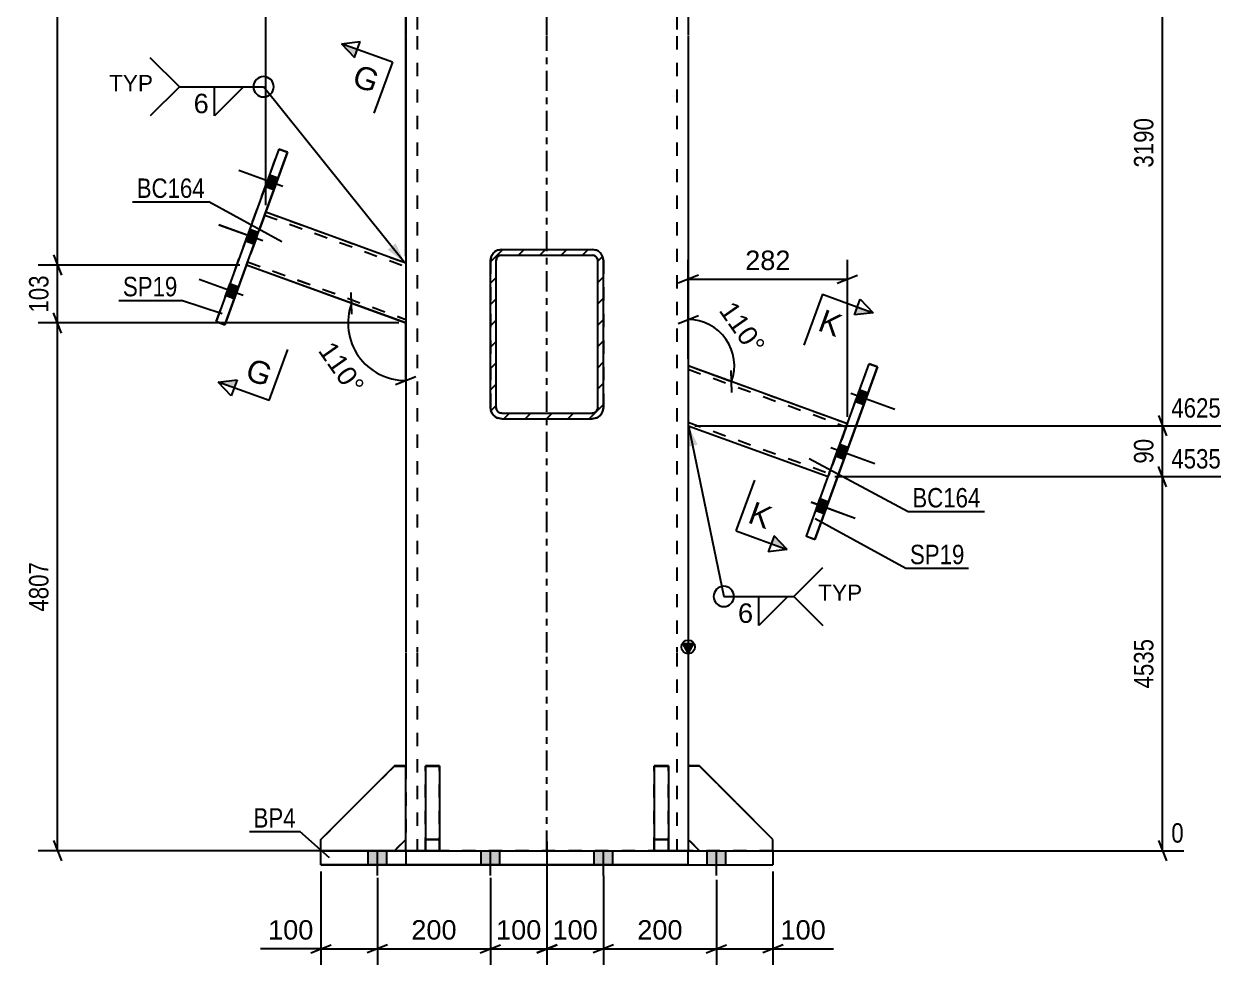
# Model space of a CAD drawing. Header units: millimetres. Extents: x -150 to 444, y -739 to 230.
# Drawn here: x 131.6 to 308.7, y -29.5 to 109.3 of the extents above; entities that cross this region are included whole.
import ezdxf

# ---------------------------------------------------------------- set-up
doc = ezdxf.new("R2010")
doc.units = ezdxf.units.MM
doc.linetypes.add('DXK_LINE_DOT2', pattern=[3.9198, 1.9599, -1.9599])
doc.linetypes.add('DXK_LINE_DOT3', pattern=[5.9187, 2.979, -0.9799, 0.9799, -0.9799])
doc.styles.add('Arial', font='ARIAL.TTF', dxfattribs={"height": 0.2})
doc.styles.add('Arial Narrow', font='ARIALN.TTF', dxfattribs={"height": 0.2})

# ---------------------------------------------------------------- blocks, each defined once
blk = doc.blocks.new('Part-284930291-2177 - 2170')
at = {"color": 7, "linetype": 'DXK_LINE_DOT2'}
for p, q in [((231.2, -0.19), (229.54, -0.19)), ((229.54, -0.19), (229.54, -11.02)), ((231.2, -0.19), (229.54, -0.19)), ((242.04, -11.02), (231.2, -0.19)), ((231.2, -0.19), (231.2, -0.19)), ((231.2, -0.19), (242.04, -11.02)), ((231.2, -12.69), (229.54, -11.02)), ((242.04, -12.69), (242.04, -11.02)), ((231.2, -12.69), (231.19, -12.68)), ((231.2, -12.69), (242.04, -12.69)), ((231.2, -12.69), (231.2, -12.69)), ((231.2, -12.69), (242.04, -12.69))]:
    blk.add_line(p, q, dxfattribs=at)
at = {"color": 2, "linetype": 'Continuous'}
blk.add_line((231.19, -12.68), (229.54, -11.02), dxfattribs=at)
blk = doc.blocks.new('Part-284930291-2182 - 2170')
at = {"color": 2, "linetype": 'Continuous'}
for p, q in [((229.54, 58.9), (253.03, 50.35)), ((229.54, 50.03), (250.18, 42.52)), ((229.54, 50.03), (250.18, 42.52))]:
    blk.add_line(p, q, dxfattribs=at)
at = {"color": 7, "linetype": 'DXK_LINE_DOT2'}
for p, q in [((229.54, 58.9), (229.54, 50.03)), ((229.54, 58.9), (253.03, 50.35)), ((229.54, 58.37), (252.86, 49.88)), ((229.54, 58.37), (252.86, 49.88)), ((229.54, 50.56), (250.35, 42.99)), ((229.54, 50.56), (250.35, 42.99)), ((252.86, 49.88), (250.36, 43.02)), ((252.82, 49.77), (250.39, 43.1)), ((252.81, 49.74), (250.4, 43.12)), ((252.81, 49.74), (250.45, 43.28)), ((252.81, 49.74), (252.84, 49.84)), ((252.84, 49.84), (252.81, 49.74)), ((252.93, 50.07), (252.82, 49.77)), ((252.84, 49.84), (252.86, 49.88)), ((252.86, 49.88), (252.84, 49.84)), ((252.86, 49.88), (252.93, 50.07)), ((252.86, 49.88), (252.86, 49.88)), ((253, 50.28), (252.93, 50.07)), ((252.93, 50.07), (253, 50.28)), ((253.03, 50.35), (253, 50.28)), ((253, 50.28), (253.03, 50.35)), ((253.03, 50.35), (253.03, 50.35)), ((250.2, 42.59), (250.18, 42.52)), ((250.18, 42.52), (250.2, 42.59)), ((250.28, 42.79), (250.2, 42.59)), ((250.2, 42.59), (250.28, 42.79)), ((250.39, 43.1), (250.28, 42.79)), ((250.28, 42.79), (250.36, 43.02)), ((250.36, 43.02), (250.35, 42.99)), ((250.35, 42.99), (250.36, 43.02)), ((250.35, 42.99), (250.35, 42.99)), ((250.4, 43.12), (250.36, 43.02)), ((250.36, 43.02), (250.4, 43.12)), ((250.4, 43.12), (250.45, 43.28)), ((250.18, 42.52), (250.18, 42.52)), ((250.18, 42.52), (250.18, 42.52))]:
    blk.add_line(p, q, dxfattribs=at)
blk = doc.blocks.new('Part-284930291-2197 - 2170')
at = {"linetype": 'Continuous'}
h = blk.add_hatch(dxfattribs=at)
h.set_pattern_fill('', scale=0.7, style=0, pattern_type=0)
h.set_pattern_definition([(45, (216.9089, 75.0213), (-1.57154, 1.57154), [])])
h.paths.add_polyline_path([(217.04, 74.38), (216.91, 75.02), (216.55, 75.56), (216.01, 75.92), (215.37, 76.05), (202.04, 76.05), (201.4, 75.92), (200.86, 75.56), (200.5, 75.02), (200.37, 74.38), (200.37, 52.72), (200.5, 52.08), (200.86, 51.54), (201.4, 51.18), (202.04, 51.05), (215.37, 51.05), (216.01, 51.18), (216.55, 51.54), (216.91, 52.08), (217.04, 52.72)])
h.paths.add_polyline_path([(216.14, 52.4), (215.96, 52.13), (215.69, 51.95), (215.37, 51.88), (202.04, 51.88), (201.72, 51.95), (201.45, 52.13), (201.27, 52.4), (201.2, 52.72), (201.2, 74.38), (201.27, 74.7), (201.45, 74.97), (201.72, 75.15), (202.04, 75.22), (215.37, 75.22), (215.69, 75.15), (215.96, 74.97), (216.14, 74.7), (216.2, 74.38), (216.2, 52.72)])
at = {"color": 7, "linetype": 'DXK_LINE_DOT2'}
for p, q in [((200.37, 74.38), (200.5, 75.02)), ((201.27, 74.7), (201.2, 74.38)), ((201.4, 75.92), (202.04, 76.05)), ((201.45, 74.97), (201.45, 74.97)), ((202.04, 76.05), (215.37, 76.05)), ((202.04, 76.05), (202.04, 76.05)), ((215.37, 76.05), (215.37, 76.05)), ((215.37, 76.05), (216.01, 75.92)), ((215.96, 74.97), (215.96, 74.97)), ((216.2, 74.38), (216.14, 74.7)), ((216.91, 75.02), (217.04, 74.38)), ((200.37, 74.38), (200.37, 74.38)), ((200.37, 74.38), (200.37, 52.71)), ((201.2, 74.38), (201.2, 74.38)), ((201.2, 52.71), (201.2, 74.38)), ((216.2, 74.38), (216.2, 74.38)), ((216.2, 52.71), (216.2, 74.38)), ((217.04, 74.38), (217.04, 52.71)), ((200.5, 52.08), (200.37, 52.71)), ((201.2, 52.71), (201.2, 52.72)), ((201.2, 52.71), (201.27, 52.4)), ((201.72, 51.94), (202.04, 51.88)), ((202.04, 51.88), (202.04, 51.88)), ((202.04, 51.88), (215.37, 51.88)), ((215.37, 51.88), (215.69, 51.94)), ((215.37, 51.88), (215.37, 51.88)), ((216.14, 52.4), (216.2, 52.71)), ((216.2, 52.71), (216.2, 52.72)), ((217.04, 52.71), (216.91, 52.08))]:
    blk.add_line(p, q, dxfattribs=at)
at = {"color": 2, "linetype": 'Continuous'}
for p, q in [((200.5, 75.02), (200.37, 74.38)), ((201.2, 74.38), (201.27, 74.7)), ((202.04, 76.05), (201.4, 75.92)), ((201.72, 75.15), (202.04, 75.22)), ((202.04, 75.21), (201.72, 75.15)), ((202.04, 76.05), (215.37, 76.05)), ((202.04, 75.21), (202.04, 75.22)), ((202.04, 75.22), (215.37, 75.22)), ((202.04, 75.21), (215.37, 75.21)), ((216.01, 75.92), (215.37, 76.05)), ((215.37, 75.21), (215.37, 75.22)), ((215.37, 75.22), (215.69, 75.15)), ((215.69, 75.15), (215.37, 75.21)), ((216.14, 74.7), (216.2, 74.38)), ((217.04, 74.38), (216.91, 75.02)), ((200.37, 52.72), (200.37, 74.38)), ((201.2, 52.72), (201.2, 74.38)), ((216.2, 52.72), (216.2, 74.38)), ((217.04, 52.72), (217.04, 74.38)), ((200.37, 52.72), (200.5, 52.08)), ((200.86, 51.54), (200.86, 51.54)), ((201.27, 52.4), (201.2, 52.72)), ((202.04, 51.88), (201.72, 51.95)), ((202.04, 51.88), (215.37, 51.88)), ((215.69, 51.95), (215.37, 51.88)), ((216.2, 52.72), (216.14, 52.4)), ((216.55, 51.54), (216.55, 51.54)), ((216.91, 52.08), (217.04, 52.72)), ((201.4, 51.18), (202.04, 51.05)), ((202.04, 51.05), (201.4, 51.17)), ((202.04, 51.05), (215.37, 51.05)), ((202.04, 51.05), (202.04, 51.05)), ((202.04, 51.05), (215.37, 51.05)), ((215.37, 51.05), (216.01, 51.18)), ((216.01, 51.17), (215.37, 51.05)), ((215.37, 51.05), (215.37, 51.05))]:
    blk.add_line(p, q, dxfattribs=at)
at = {"color": 7, "linetype": 'DXK_LINE_DOT3'}
blk.add_line((208.7, 63.55), (208.7, 63.55), dxfattribs=at)
at = {"color": 7, "linetype": 'DXK_LINE_DOT2'}
for centre, radius, start, end in [((202.04, 74.38), 1.67, 112.5, 157.5), ((215.37, 74.38), 1.67, 22.5, 67.5), ((202.04, 52.71), 0.833, 202.5, 247.5), ((215.37, 52.71), 0.833, 292.5, 337.5)]:
    blk.add_arc(centre, radius, start, end, dxfattribs=at)
at = {"color": 2, "linetype": 'Continuous'}
for centre, radius, start, end in [((202.04, 74.38), 1.67, 112.5, 157.5), ((202.04, 74.38), 0.833, 112.5, 157.5), ((202.04, 74.38), 0.833, 112.5, 157.5), ((215.37, 74.38), 0.833, 22.5, 67.5), ((215.37, 74.38), 0.833, 22.5, 67.5), ((215.37, 74.38), 1.67, 22.5, 67.5), ((202.04, 52.71), 1.67, 202.5, 247.5), ((202.04, 52.72), 1.67, 202.5, 247.5), ((202.04, 52.72), 0.833, 202.5, 247.5), ((215.37, 52.72), 0.833, 292.5, 337.5), ((215.37, 52.71), 1.67, 292.5, 337.5), ((215.37, 52.72), 1.67, 292.5, 337.5)]:
    blk.add_arc(centre, radius, start, end, dxfattribs=at)
blk = doc.blocks.new('Bolt-284930291-2202 - 2170')
at = {"linetype": 'Continuous'}
for points in [[(255.46, 53.14), (256.09, 54.87), (254.84, 55.32), (254.21, 53.6)], [(255.46, 53.14), (256.09, 54.86), (254.84, 55.32), (254.21, 53.6)], [(255.46, 53.14), (256.09, 54.86), (254.84, 55.32), (254.21, 53.6)], [(252.54, 45.12), (253.17, 46.84), (251.92, 47.29), (251.29, 45.57)], [(252.54, 45.11), (253.17, 46.84), (251.92, 47.29), (251.29, 45.57)], [(249.62, 37.09), (250.25, 38.81), (248.99, 39.27), (248.37, 37.55)], [(249.62, 37.09), (250.25, 38.81), (248.99, 39.27), (248.37, 37.54)], [(249.62, 37.09), (250.25, 38.81), (248.99, 39.27), (248.37, 37.54)]]:
    blk.add_hatch(color=1, dxfattribs=at).paths.add_polyline_path(points)
at = {"color": 1, "linetype": 'Continuous'}
for p, q in [((254.84, 55.32), (256.09, 54.87)), ((254.84, 55.32), (256.09, 54.86)), ((254.84, 55.32), (256.09, 54.86)), ((253.51, 54.83), (260.01, 52.46)), ((253.51, 54.83), (260.01, 52.46)), ((253.51, 54.83), (260.01, 52.46)), ((254.21, 53.6), (255.46, 53.14)), ((254.21, 53.6), (255.46, 53.14)), ((254.21, 53.6), (255.46, 53.14)), ((250.58, 46.8), (257.08, 44.44)), ((250.58, 46.8), (257.08, 44.44)), ((251.92, 47.29), (253.17, 46.84)), ((251.92, 47.29), (253.17, 46.84)), ((251.29, 45.57), (252.54, 45.12)), ((251.29, 45.57), (252.54, 45.11)), ((248.99, 39.27), (250.25, 38.81)), ((248.99, 39.27), (250.25, 38.81)), ((248.99, 39.27), (250.25, 38.81)), ((247.66, 38.78), (254.16, 36.41)), ((247.66, 38.78), (254.16, 36.41)), ((247.66, 38.77), (254.16, 36.41)), ((248.37, 37.55), (249.62, 37.09)), ((248.37, 37.54), (249.62, 37.09)), ((248.37, 37.54), (249.62, 37.09))]:
    blk.add_line(p, q, dxfattribs=at)
blk = doc.blocks.new('Part-284930291-2267 - 2170')
at = {"color": 2, "linetype": 'Continuous'}
for p, q in [((246.97, 33.71), (256.23, 59.16)), ((257.49, 58.7), (248.22, 33.25)), ((248.22, 33.25), (257.49, 58.7)), ((257.49, 58.7), (256.23, 59.16)), ((257.49, 58.7), (257.49, 58.7)), ((257.49, 58.7), (257.49, 58.7)), ((246.97, 33.7), (246.97, 33.71)), ((246.97, 33.7), (246.97, 33.71)), ((246.97, 33.71), (248.22, 33.25)), ((248.22, 33.25), (246.97, 33.7)), ((248.22, 33.25), (248.22, 33.25))]:
    blk.add_line(p, q, dxfattribs=at)
at = {"color": 7, "linetype": 'DXK_LINE_DOT2'}
for p, q in [((246.97, 33.71), (256.23, 59.15)), ((256.23, 59.15), (256.23, 59.16)), ((256.23, 59.15), (257.49, 58.7))]:
    blk.add_line(p, q, dxfattribs=at)
blk = doc.blocks.new('Bolt-284930291-2203 - 2170')
at = {"linetype": 'Continuous'}
for points in [[(182.33, -14.77), (185.08, -14.77), (185.08, -12.69), (182.33, -12.69)], [(182.33, -14.77), (185.08, -14.77), (185.08, -12.69), (182.33, -12.69)], [(198.99, -14.77), (201.74, -14.77), (201.74, -12.68), (198.99, -12.68)], [(198.99, -14.78), (201.74, -14.78), (201.74, -12.69), (198.99, -12.69)], [(215.66, -14.77), (218.41, -14.77), (218.41, -12.68), (215.66, -12.68)], [(215.66, -14.78), (218.41, -14.78), (218.41, -12.69), (215.66, -12.69)], [(232.33, -14.77), (235.08, -14.77), (235.08, -12.69), (232.33, -12.69)], [(232.33, -14.77), (235.08, -14.77), (235.08, -12.69), (232.33, -12.69)]]:
    blk.add_hatch(color=1, dxfattribs=at).paths.add_polyline_path(points)
at = {"color": 1, "linetype": 'Continuous'}
for p, q in [((182.33, -14.77), (182.33, -12.69)), ((182.33, -14.77), (182.33, -12.69)), ((183.7, -16.36), (183.7, -12.69)), ((183.7, -16.35), (183.7, -12.69)), ((185.08, -14.77), (185.08, -12.69)), ((185.08, -14.77), (185.08, -12.69)), ((198.99, -14.77), (198.99, -12.68)), ((198.99, -14.78), (198.99, -12.69)), ((200.37, -16.35), (200.37, -12.68)), ((200.37, -16.36), (200.37, -12.69)), ((201.74, -14.77), (201.74, -12.68)), ((201.74, -14.78), (201.74, -12.69)), ((215.66, -14.77), (215.66, -12.68)), ((215.66, -14.78), (215.66, -12.69)), ((217.04, -16.35), (217.04, -12.68)), ((217.04, -16.36), (217.04, -12.69)), ((218.41, -14.77), (218.41, -12.68)), ((218.41, -14.78), (218.41, -12.69)), ((232.33, -14.77), (232.33, -12.69)), ((232.33, -14.77), (232.33, -12.69)), ((233.7, -16.36), (233.7, -12.69)), ((233.7, -16.35), (233.7, -12.69)), ((235.08, -14.77), (235.08, -12.69)), ((235.08, -14.77), (235.08, -12.69))]:
    blk.add_line(p, q, dxfattribs=at)
blk = doc.blocks.new('Part-284930291-2277 - 2170')
at = {"color": 7, "linetype": 'DXK_LINE_DOT2'}
for p, q in [((200.5, 75.02), (200.37, 74.38)), ((201.2, 74.38), (201.27, 74.7)), ((201.27, 74.7), (201.27, 74.7)), ((202.04, 76.05), (201.4, 75.92)), ((201.72, 75.15), (202.04, 75.21)), ((202.04, 76.05), (215.37, 76.05)), ((202.04, 76.04), (202.04, 76.05)), ((202.04, 75.21), (202.04, 75.21)), ((202.04, 75.21), (215.37, 75.21)), ((215.37, 76.04), (215.37, 76.05)), ((216.01, 75.92), (215.37, 76.05)), ((215.37, 75.21), (215.37, 75.21)), ((215.37, 75.21), (215.69, 75.15)), ((216.14, 74.7), (216.14, 74.7)), ((216.14, 74.7), (216.2, 74.38)), ((217.04, 74.38), (216.91, 75.02)), ((200.37, 74.38), (200.37, 52.71)), ((201.2, 74.38), (201.2, 74.38)), ((201.2, 52.71), (201.2, 74.38)), ((216.2, 74.38), (216.2, 74.38)), ((216.2, 52.71), (216.2, 74.38)), ((217.04, 74.38), (217.04, 52.71)), ((200.37, 52.71), (200.5, 52.08)), ((200.5, 52.07), (200.5, 52.08)), ((201.2, 52.71), (201.2, 52.71)), ((201.27, 52.39), (201.2, 52.71)), ((202.04, 51.88), (201.72, 51.94)), ((202.04, 51.88), (202.04, 51.88)), ((202.04, 51.88), (215.37, 51.88)), ((215.69, 51.94), (215.37, 51.88)), ((215.37, 51.88), (215.37, 51.88)), ((216.2, 52.71), (216.14, 52.39)), ((216.2, 52.71), (216.2, 52.71)), ((216.91, 52.08), (217.04, 52.71)), ((216.91, 52.07), (216.91, 52.08)), ((201.4, 51.17), (202.04, 51.05)), ((202.04, 51.05), (215.37, 51.05)), ((202.04, 51.05), (202.04, 51.04)), ((215.37, 51.05), (216.01, 51.17)), ((215.37, 51.04), (215.37, 51.05))]:
    blk.add_line(p, q, dxfattribs=at)
at = {"color": 7, "linetype": 'DXK_LINE_DOT3'}
blk.add_line((208.7, 63.55), (208.7, 63.54), dxfattribs=at)
at = {"color": 7, "linetype": 'DXK_LINE_DOT2'}
for centre, radius, start, end in [((202.04, 74.38), 1.67, 112.5, 157.5), ((202.04, 74.38), 0.833, 112.5, 157.5), ((215.37, 74.38), 0.833, 22.5, 67.5), ((215.37, 74.38), 1.67, 22.5, 67.5), ((202.04, 52.71), 1.67, 202.5, 247.5), ((202.04, 52.71), 0.833, 202.5, 247.5), ((215.37, 52.71), 0.833, 292.5, 337.5), ((215.37, 52.71), 1.67, 292.5, 337.5)]:
    blk.add_arc(centre, radius, start, end, dxfattribs=at)
blk = doc.blocks.new('Part-284930291-2218 - 2170')
at = {"color": 2, "linetype": 'Continuous'}
for p, q in [((169.18, 90.84), (159.92, 65.39)), ((161.17, 64.94), (170.43, 90.39)), ((170.43, 90.38), (167.23, 81.58)), ((170.43, 90.39), (169.18, 90.84)), ((170.43, 90.38), (170.43, 90.39)), ((170.43, 90.38), (170.43, 90.38)), ((164.38, 73.75), (161.17, 64.93)), ((161.17, 64.93), (159.92, 65.39)), ((159.92, 65.39), (159.92, 65.39)), ((159.92, 65.39), (159.92, 65.39)), ((159.92, 65.39), (161.17, 64.94)), ((161.17, 64.93), (161.17, 64.94))]:
    blk.add_line(p, q, dxfattribs=at)
at = {"color": 7, "linetype": 'DXK_LINE_DOT2'}
for p, q in [((159.92, 65.39), (169.18, 90.84)), ((169.18, 90.84), (170.43, 90.38)), ((169.18, 90.84), (169.18, 90.84)), ((167.23, 81.58), (164.38, 73.75))]:
    blk.add_line(p, q, dxfattribs=at)
blk = doc.blocks.new('Bolt-284930291-2219 - 2170')
at = {"linetype": 'Continuous'}
for points in [[(167.78, 87.01), (167.16, 85.28), (168.41, 84.83), (169.04, 86.55)], [(167.78, 87), (167.16, 85.28), (168.41, 84.83), (169.04, 86.55)], [(167.78, 87), (167.16, 85.28), (168.41, 84.82), (169.04, 86.55)], [(164.86, 78.98), (164.24, 77.26), (165.49, 76.8), (166.12, 78.52)], [(164.86, 78.98), (164.24, 77.25), (165.49, 76.8), (166.12, 78.52)], [(161.94, 70.95), (161.31, 69.23), (162.57, 68.77), (163.19, 70.5)], [(161.94, 70.95), (161.31, 69.23), (162.57, 68.77), (163.19, 70.5)], [(161.94, 70.95), (161.31, 69.23), (162.57, 68.77), (163.19, 70.49)]]:
    blk.add_hatch(color=1, dxfattribs=at).paths.add_polyline_path(points)
at = {"color": 1, "linetype": 'Continuous'}
for p, q in [((169.74, 85.32), (163.24, 87.68)), ((169.74, 85.32), (163.24, 87.68)), ((169.74, 85.32), (163.24, 87.68)), ((169.04, 86.55), (167.78, 87.01)), ((169.04, 86.55), (167.78, 87)), ((169.04, 86.55), (167.78, 87)), ((168.41, 84.83), (167.16, 85.28)), ((168.41, 84.83), (167.16, 85.28)), ((168.41, 84.82), (167.16, 85.28)), ((166.82, 77.29), (160.32, 79.66)), ((166.82, 77.29), (160.32, 79.65)), ((166.12, 78.52), (164.86, 78.98)), ((166.12, 78.52), (164.86, 78.98)), ((165.49, 76.8), (164.24, 77.26)), ((165.49, 76.8), (164.24, 77.25)), ((163.9, 69.27), (157.4, 71.63)), ((163.9, 69.26), (157.4, 71.63)), ((163.9, 69.26), (157.4, 71.63)), ((163.19, 70.5), (161.94, 70.95)), ((163.19, 70.5), (161.94, 70.95)), ((163.19, 70.49), (161.94, 70.95)), ((162.57, 68.77), (161.31, 69.23)), ((162.57, 68.77), (161.31, 69.23)), ((162.57, 68.77), (161.31, 69.23))]:
    blk.add_line(p, q, dxfattribs=at)
blk = doc.blocks.new('Part-284930291-2220 - 2170')
at = {"color": 2, "linetype": 'Continuous'}
for p, q in [((190.79, -0.18), (190.79, -0.18)), ((192.87, -0.18), (190.79, -0.18)), ((190.79, -0.18), (190.79, -12.68)), ((192.87, -0.18), (192.87, -0.18)), ((192.87, -0.18), (192.87, -12.68)), ((192.87, -11.02), (190.79, -11.02)), ((190.79, -12.68), (192.87, -12.68))]:
    blk.add_line(p, q, dxfattribs=at)
at = {"color": 7, "linetype": 'DXK_LINE_DOT2'}
for p, q in [((190.79, -0.18), (192.87, -0.18)), ((190.79, -11.02), (192.87, -11.02)), ((190.79, -11.02), (190.79, -12.68)), ((192.87, -11.02), (192.87, -12.68)), ((192.87, -12.68), (190.79, -12.68)), ((190.79, -12.68), (190.79, -12.68)), ((192.87, -12.68), (192.87, -12.68))]:
    blk.add_line(p, q, dxfattribs=at)
blk = doc.blocks.new('Part-284930291-2221 - 2170')
at = {"color": 2, "linetype": 'Continuous'}
for p, q in [((231.2, -0.18), (229.54, -0.18)), ((229.54, -0.18), (229.54, -11.02)), ((242.04, -11.02), (231.2, -0.18)), ((231.2, -0.18), (231.2, -0.19)), ((231.2, -12.68), (229.54, -11.02)), ((242.04, -12.68), (242.04, -11.02))]:
    blk.add_line(p, q, dxfattribs=at)
at = {"color": 7, "linetype": 'DXK_LINE_DOT2'}
for p, q in [((231.2, -0.19), (229.54, -0.19)), ((231.2, -0.19), (242.04, -11.02)), ((231.2, -12.69), (229.54, -11.02)), ((231.2, -12.68), (231.2, -12.68)), ((231.2, -12.68), (242.04, -12.68)), ((231.2, -12.68), (231.2, -12.69)), ((242.04, -12.69), (231.2, -12.69)), ((242.04, -12.68), (242.04, -12.69)), ((242.04, -12.68), (242.04, -12.69))]:
    blk.add_line(p, q, dxfattribs=at)
blk = doc.blocks.new('Part-284930291-2222 - 2170')
at = {"color": 7, "linetype": 'DXK_LINE_DOT2'}
for p, q in [((224.54, -12.69), (224.54, -0.19)), ((226.62, -0.19), (224.54, -0.19)), ((224.54, -0.19), (226.62, -0.19)), ((226.62, -12.69), (226.62, -0.19)), ((224.54, -11.03), (226.62, -11.03)), ((226.62, -11.03), (224.54, -11.03)), ((224.54, -12.69), (224.54, -12.69)), ((224.54, -12.69), (226.62, -12.69)), ((224.54, -12.69), (226.62, -12.69)), ((226.62, -12.69), (226.62, -12.69))]:
    blk.add_line(p, q, dxfattribs=at)
blk = doc.blocks.new('Part-284930291-2223 - 2170')
at = {"color": 2, "linetype": 'Continuous'}
for p, q in [((186.2, -0.18), (175.37, -11.02)), ((186.2, -0.19), (186.2, -0.18)), ((187.87, -0.18), (186.2, -0.18)), ((187.87, -0.19), (187.87, -0.18)), ((187.87, -11.02), (187.87, -0.18)), ((175.37, -11.02), (175.37, -11.02)), ((175.37, -12.68), (175.37, -11.02)), ((186.2, -12.68), (187.87, -11.02)), ((187.87, -11.02), (187.87, -11.02))]:
    blk.add_line(p, q, dxfattribs=at)
at = {"color": 7, "linetype": 'DXK_LINE_DOT2'}
for p, q in [((175.37, -11.02), (186.2, -0.19)), ((186.2, -0.19), (187.87, -0.19)), ((187.87, -11.02), (186.2, -12.69)), ((186.2, -12.68), (175.37, -12.68)), ((175.37, -12.68), (175.37, -12.69)), ((186.2, -12.69), (175.37, -12.69)), ((186.2, -12.69), (186.2, -12.68)), ((186.2, -12.68), (186.2, -12.68))]:
    blk.add_line(p, q, dxfattribs=at)
blk = doc.blocks.new('Part-284930291-2244 - 2170')
at = {"color": 2, "linetype": 'Continuous'}
for p, q in [((224.54, -0.18), (224.54, -0.18)), ((226.62, -0.18), (224.54, -0.18)), ((224.54, -0.18), (224.54, -12.68)), ((226.62, -0.18), (226.62, -0.18)), ((226.62, -0.18), (226.62, -12.68)), ((226.62, -11.02), (224.54, -11.02)), ((224.54, -12.68), (226.62, -12.68))]:
    blk.add_line(p, q, dxfattribs=at)
at = {"color": 7, "linetype": 'DXK_LINE_DOT2'}
for p, q in [((224.54, -0.18), (226.62, -0.18)), ((224.54, -11.02), (226.62, -11.02)), ((224.54, -11.02), (224.54, -12.68)), ((226.62, -11.02), (226.62, -12.68)), ((226.62, -12.68), (224.54, -12.68)), ((224.54, -12.68), (224.54, -12.68)), ((226.62, -12.68), (226.62, -12.68))]:
    blk.add_line(p, q, dxfattribs=at)
blk = doc.blocks.new('Part-284930291-2250 - 2170')
at = {"color": 7, "linetype": 'DXK_LINE_DOT2'}
for p, q in [((167.13, 81.3), (167.2, 81.51)), ((167.2, 81.5), (167.13, 81.3)), ((167.23, 81.58), (167.2, 81.5)), ((167.2, 81.51), (167.23, 81.58)), ((167.23, 81.58), (167.23, 81.58)), ((167.23, 81.58), (187.87, 74.06)), ((167.02, 81), (164.56, 74.25)), ((167.02, 81), (164.59, 74.33)), ((167.04, 81.07), (164.6, 74.35)), ((166.95, 80.82), (164.6, 74.35)), ((167.01, 80.97), (166.95, 80.82)), ((167.04, 81.07), (167.01, 80.97)), ((167.13, 81.3), (167.02, 81)), ((167.02, 81), (167.13, 81.3)), ((167.04, 81.07), (167.06, 81.11)), ((167.06, 81.11), (167.04, 81.07)), ((167.06, 81.11), (167.06, 81.11)), ((167.06, 81.11), (187.87, 73.53)), ((167.06, 81.11), (187.87, 73.53)), ((164.4, 73.82), (164.38, 73.74)), ((164.38, 73.75), (164.4, 73.82)), ((164.38, 73.74), (164.38, 73.75)), ((164.48, 74.02), (164.4, 73.82)), ((164.4, 73.82), (164.48, 74.02)), ((164.48, 74.02), (164.59, 74.33)), ((164.56, 74.25), (164.48, 74.02)), ((164.56, 74.25), (164.55, 74.22)), ((164.55, 74.21), (164.56, 74.25)), ((164.55, 74.21), (164.55, 74.22)), ((164.55, 74.22), (187.87, 65.73)), ((164.55, 74.21), (187.87, 65.73)), ((164.6, 74.35), (164.56, 74.25)), ((164.56, 74.25), (164.6, 74.35)), ((187.87, 74.06), (187.87, 65.19))]:
    blk.add_line(p, q, dxfattribs=at)
at = {"color": 2, "linetype": 'Continuous'}
for p, q in [((167.23, 81.58), (187.87, 74.06)), ((164.38, 73.75), (187.87, 65.2)), ((187.87, 65.19), (164.38, 73.74))]:
    blk.add_line(p, q, dxfattribs=at)
blk = doc.blocks.new('Part-284930291-2260 - 2170')
at = {"color": 7, "linetype": 'DXK_LINE_DOT2'}
for p, q in [((175.37, -11.02), (186.2, -0.19)), ((186.2, -0.19), (175.37, -11.02)), ((186.2, -0.19), (187.87, -0.19)), ((186.2, -0.19), (186.2, -0.19)), ((187.87, -0.19), (186.2, -0.19)), ((187.87, -0.19), (187.87, -11.02)), ((175.37, -12.69), (175.37, -11.02)), ((187.87, -11.02), (186.2, -12.69)), ((186.2, -12.69), (175.37, -12.69)), ((175.37, -12.69), (186.2, -12.69)), ((186.2, -12.69), (186.21, -12.68)), ((186.2, -12.69), (186.2, -12.69))]:
    blk.add_line(p, q, dxfattribs=at)
at = {"color": 2, "linetype": 'Continuous'}
blk.add_line((186.21, -12.68), (187.87, -11.02), dxfattribs=at)
blk = doc.blocks.new('Part-284930291-2309 - 2170')
at = {"linetype": 'Continuous'}
blk.add_hatch(color=2, dxfattribs=at).paths.add_polyline_path([(229.54, 16.49), (228.74, 17.89), (230.34, 17.89)])
at = {"color": 2, "linetype": 'Continuous'}
for p, q in [((187.87, 173.16), (187.87, 107.61)), ((229.54, 173.16), (229.54, 107.61)), ((187.87, 107.51), (187.87, 16.58)), ((229.54, 107.51), (229.54, 16.58)), ((229.54, 16.49), (228.74, 17.89)), ((228.74, 17.89), (230.34, 17.89)), ((230.34, 17.89), (229.54, 16.49)), ((187.87, 16.48), (187.87, -0.18)), ((229.54, 16.48), (229.54, -0.18)), ((187.87, -12.68), (187.87, -11.02)), ((229.54, -11.02), (229.54, -12.68))]:
    blk.add_line(p, q, dxfattribs=at)
at = {"color": 7, "linetype": 'DXK_LINE_DOT2'}
for p, q in [((189.54, 173.16), (189.54, 107.61)), ((227.87, 173.16), (227.87, 107.61)), ((189.54, 107.51), (189.54, 16.58)), ((227.87, 107.51), (227.87, 16.58)), ((189.54, 16.48), (189.54, -12.69)), ((227.87, 16.48), (227.87, -12.69)), ((187.87, -0.18), (187.87, -11.02)), ((229.54, -0.18), (229.54, -11.02)), ((187.87, -12.69), (187.87, -12.68)), ((187.87, -12.69), (187.87, -12.68)), ((188.12, -12.68), (187.87, -12.69)), ((187.87, -12.69), (187.87, -12.69)), ((187.87, -12.69), (188.12, -12.69)), ((188.85, -12.68), (188.12, -12.68)), ((188.12, -12.69), (188.85, -12.69)), ((189.93, -12.68), (188.85, -12.68)), ((188.85, -12.69), (189.93, -12.69)), ((189.54, -12.69), (189.54, -12.68)), ((189.54, -12.69), (189.66, -12.68)), ((189.54, -12.69), (189.54, -12.69)), ((189.66, -12.69), (189.54, -12.69)), ((189.66, -12.68), (190.02, -12.68)), ((190.02, -12.69), (189.66, -12.69)), ((191.2, -12.68), (189.93, -12.68)), ((189.93, -12.69), (191.2, -12.69)), ((190.02, -12.68), (190.56, -12.68)), ((190.56, -12.69), (190.02, -12.69)), ((190.56, -12.68), (191.2, -12.68)), ((191.2, -12.69), (190.56, -12.69)), ((191.2, -12.68), (226.2, -12.68)), ((191.2, -12.68), (226.2, -12.68)), ((191.2, -12.69), (226.2, -12.69)), ((191.2, -12.69), (226.2, -12.69)), ((226.2, -12.68), (226.84, -12.68)), ((227.48, -12.68), (226.2, -12.68)), ((226.84, -12.69), (226.2, -12.69)), ((226.2, -12.69), (227.48, -12.69)), ((226.84, -12.68), (227.38, -12.68)), ((227.38, -12.69), (226.84, -12.69)), ((227.38, -12.68), (227.74, -12.68)), ((227.74, -12.69), (227.38, -12.69)), ((228.56, -12.68), (227.48, -12.68)), ((227.48, -12.69), (228.56, -12.69)), ((227.74, -12.68), (227.87, -12.69)), ((227.87, -12.69), (227.74, -12.69)), ((227.87, -12.69), (227.87, -12.68)), ((227.87, -12.69), (227.87, -12.69)), ((229.28, -12.68), (228.56, -12.68)), ((228.56, -12.69), (229.28, -12.69)), ((229.54, -12.69), (229.28, -12.68)), ((229.28, -12.69), (229.54, -12.69)), ((229.54, -12.69), (229.54, -12.68)), ((229.54, -12.68), (229.54, -12.69)), ((229.54, -12.69), (229.54, -12.69))]:
    blk.add_line(p, q, dxfattribs=at)
at = {"color": 7, "linetype": 'DXK_LINE_DOT3'}
for p, q in [((208.7, 107.61), (208.7, 173.16)), ((208.7, 16.58), (208.7, 107.51)), ((208.7, -12.69), (208.7, 16.48))]:
    blk.add_line(p, q, dxfattribs=at)
at = {"color": 2, "linetype": 'Continuous'}
blk.add_circle((229.54, 17.39), 1, dxfattribs=at)
blk = doc.blocks.new('Part-284930291-2324 - 2170')
at = {"color": 2, "linetype": 'Continuous'}
for p, q in [((175.37, -12.68), (187.87, -12.68)), ((175.37, -14.78), (175.37, -12.68)), ((187.87, -12.68), (229.54, -12.68)), ((187.87, -12.68), (187.87, -14.77)), ((229.54, -12.68), (242.04, -12.68)), ((229.54, -14.77), (229.54, -12.68)), ((242.04, -12.68), (242.04, -14.78)), ((187.87, -14.77), (175.37, -14.77)), ((175.37, -14.77), (175.37, -14.78)), ((175.37, -14.78), (187.87, -14.78)), ((187.87, -14.77), (229.54, -14.77)), ((229.54, -14.78), (187.87, -14.78)), ((229.54, -14.77), (242.04, -14.77)), ((229.54, -14.78), (242.04, -14.78))]:
    blk.add_line(p, q, dxfattribs=at)
at = {"color": 7, "linetype": 'DXK_LINE_DOT2'}
for p, q in [((187.87, -12.69), (175.37, -12.69)), ((229.54, -12.69), (187.87, -12.69)), ((242.04, -12.69), (229.54, -12.69)), ((242.04, -12.68), (242.04, -12.69)), ((187.87, -14.78), (187.87, -14.77)), ((229.54, -14.77), (229.54, -14.78))]:
    blk.add_line(p, q, dxfattribs=at)
blk = doc.blocks.new('Part-284930291-2325 - 2170')
at = {"color": 7, "linetype": 'DXK_LINE_DOT2'}
for p, q in [((190.79, -12.69), (190.79, -0.19)), ((192.87, -0.19), (190.79, -0.19)), ((190.79, -0.19), (192.87, -0.19)), ((192.87, -12.69), (192.87, -0.19)), ((190.79, -11.03), (192.87, -11.03)), ((192.87, -11.03), (190.79, -11.03)), ((190.79, -12.69), (190.79, -12.69)), ((190.79, -12.69), (192.87, -12.69)), ((190.79, -12.69), (192.87, -12.69)), ((192.87, -12.69), (192.87, -12.69))]:
    blk.add_line(p, q, dxfattribs=at)
blk = doc.blocks.new('StraightDimension-284930291-8087 - 2170')
at = {"color": 7, "linetype": 'Continuous'}
for p, q in [((300.11, 132.04), (298.91, 135.04)), ((267.62, 133.54), (308.12, 133.54)), ((299.51, 50.03), (299.51, 133.54)), ((298.91, 51.53), (300.11, 48.53)), ((230.54, 50.03), (308.12, 50.03))]:
    blk.add_line(p, q, dxfattribs=at)
at = {"color": 0, "linetype": 'Continuous'}
blk.add_wipeout([(308.72, 134.14), (308.72, 138.34), (300.21, 138.34), (300.21, 134.14)], dxfattribs=at)
at = {"color": 0}
blk.add_wipeout([(298.76, 96.04), (294.56, 96.04), (294.56, 87.53), (298.76, 87.53)], dxfattribs=at)
at = {"color": 3, "linetype": 'Continuous', "style": 'Arial Narrow'}
blk.add_text('7816', height=2.863, dxfattribs=at).set_placement((300.81, 134.74))
at = {"color": 3, "style": 'Arial Narrow'}
blk.add_text('3190', height=2.863, rotation=90.0002, dxfattribs=at).set_placement((298.16, 88.13))
blk = doc.blocks.new('AngleDimension-284930291-7991 - 2170')
at = {"color": 7, "linetype": 'Continuous'}
for p, q in [((228.04, 65.11), (231.04, 66.31)), ((229.54, 65.71), (229.54, 58.89)), ((235.94, 56.56), (229.54, 58.89)), ((230.48, 58.55), (235.94, 56.56)), ((235.99, 54.95), (235.89, 58.18))]:
    blk.add_line(p, q, dxfattribs=at)
blk.add_arc((229.54, 58.89), 6.81, 340, 90, dxfattribs=at)
at = {"color": 0}
blk.add_wipeout([(238.57, 59.44), (242.01, 61.85), (236.58, 69.61), (233.14, 67.2)], dxfattribs=at)
at = {"color": 3, "style": 'Arial'}
blk.add_text('110°', height=2.865, rotation=-54.9982, dxfattribs=at).set_placement((233.97, 67.05))
blk = doc.blocks.new('StraightDimension-284930291-7791 - 2170')
at = {"color": 7, "linetype": 'Continuous'}
for p, q in [((137.12, 160.7), (135.92, 163.7)), ((186.87, 162.2), (133.67, 162.2)), ((136.52, 73.74), (136.52, 162.2)), ((135.92, 75.24), (137.12, 72.24)), ((163.38, 73.74), (133.67, 73.74))]:
    blk.add_line(p, q, dxfattribs=at)
at = {"color": 0}
blk.add_wipeout([(135.77, 122.23), (131.57, 122.23), (131.57, 113.72), (135.77, 113.72)], dxfattribs=at)
at = {"color": 3, "style": 'Arial Narrow'}
blk.add_text('3250', height=2.863, rotation=90.0002, dxfattribs=at).set_placement((135.17, 114.32))
blk = doc.blocks.new('StraightDimension-284930291-7792 - 2170')
at = {"color": 7, "linetype": 'Continuous'}
for p, q in [((135.92, 75.24), (137.12, 72.24)), ((163.38, 73.74), (133.67, 73.74)), ((136.52, 65.19), (136.52, 73.74)), ((137.12, 63.69), (135.92, 66.69)), ((186.87, 65.19), (133.67, 65.19))]:
    blk.add_line(p, q, dxfattribs=at)
at = {"color": 0}
blk.add_wipeout([(135.77, 72.81), (131.57, 72.81), (131.57, 66.13), (135.77, 66.13)], dxfattribs=at)
at = {"color": 3, "style": 'Arial Narrow'}
blk.add_text('103', height=2.863, rotation=90.0002, dxfattribs=at).set_placement((135.17, 66.73))
blk = doc.blocks.new('StraightDimension-284930291-7793 - 2170')
at = {"color": 7, "linetype": 'Continuous'}
for p, q in [((137.12, 63.69), (135.92, 66.69)), ((186.87, 65.19), (133.67, 65.19)), ((136.52, -12.69), (136.52, 65.19)), ((135.92, -11.19), (137.12, -14.19)), ((186.87, -12.69), (133.67, -12.69))]:
    blk.add_line(p, q, dxfattribs=at)
at = {"color": 0}
blk.add_wipeout([(135.77, 30.51), (131.57, 30.51), (131.57, 22), (135.77, 22)], dxfattribs=at)
at = {"color": 3, "style": 'Arial Narrow'}
blk.add_text('4807', height=2.863, rotation=90.0002, dxfattribs=at).set_placement((135.17, 22.6))
blk = doc.blocks.new('StraightDimension-284930291-7952 - 2170')
at = {"color": 7, "linetype": 'Continuous'}
for p, q in [((242.04, -15.77), (242.04, -29.55)), ((233.7, -16.96), (233.7, -29.55)), ((232.2, -27.75), (235.2, -26.55)), ((243.54, -26.55), (240.54, -27.75)), ((233.7, -27.15), (242.04, -27.15))]:
    blk.add_line(p, q, dxfattribs=at)
at = {"color": 0}
blk.add_wipeout([(250.43, -26.4), (250.43, -22.2), (242.56, -22.2), (242.56, -26.4)], dxfattribs=at)
at = {"color": 7, "linetype": 'Continuous'}
blk.add_line((242.04, -27.15), (250.96, -27.15), dxfattribs=at)
blk.add_line((242.04, -27.15), (250.96, -27.15), dxfattribs=at)
at = {"color": 3, "style": 'Arial'}
blk.add_text('100', height=2.865, dxfattribs=at).set_placement((243.16, -25.8))
blk = doc.blocks.new('StraightDimension-284930291-7953 - 2170')
at = {"color": 7, "linetype": 'Continuous'}
for p, q in [((217.04, -16.39), (217.04, -29.55)), ((233.7, -16.96), (233.7, -29.55)), ((218.54, -26.55), (215.54, -27.75)), ((232.2, -27.75), (235.2, -26.55)), ((217.04, -27.15), (233.7, -27.15))]:
    blk.add_line(p, q, dxfattribs=at)
at = {"color": 0}
blk.add_wipeout([(229.3, -26.4), (229.3, -22.2), (221.43, -22.2), (221.43, -26.4)], dxfattribs=at)
at = {"color": 3, "style": 'Arial'}
blk.add_text('200', height=2.865, dxfattribs=at).set_placement((222.03, -25.8))
blk = doc.blocks.new('StraightDimension-284930291-7954 - 2170')
at = {"color": 7, "linetype": 'Continuous'}
for p, q in [((208.7, -11.31), (208.7, -29.55)), ((217.04, -16.39), (217.04, -29.55)), ((207.2, -27.75), (210.2, -26.55)), ((218.54, -26.55), (215.54, -27.75)), ((208.7, -27.15), (217.04, -27.15))]:
    blk.add_line(p, q, dxfattribs=at)
at = {"color": 0}
blk.add_wipeout([(216.8, -26.4), (216.8, -22.2), (208.93, -22.2), (208.93, -26.4)], dxfattribs=at)
at = {"color": 3, "style": 'Arial'}
blk.add_text('100', height=2.865, dxfattribs=at).set_placement((209.53, -25.8))
blk = doc.blocks.new('StraightDimension-284930291-7955 - 2170')
at = {"color": 7, "linetype": 'Continuous'}
for p, q in [((208.7, -11.31), (208.7, -29.55)), ((200.37, -16.67), (200.37, -29.55)), ((198.87, -27.75), (201.87, -26.55)), ((210.2, -26.55), (207.2, -27.75)), ((200.37, -27.15), (208.7, -27.15))]:
    blk.add_line(p, q, dxfattribs=at)
at = {"color": 0}
blk.add_wipeout([(208.47, -26.4), (208.47, -22.2), (200.6, -22.2), (200.6, -26.4)], dxfattribs=at)
at = {"color": 3, "style": 'Arial'}
blk.add_text('100', height=2.865, dxfattribs=at).set_placement((201.2, -25.8))
blk = doc.blocks.new('StraightDimension-284930291-7956 - 2170')
at = {"color": 7, "linetype": 'Continuous'}
for p, q in [((183.7, -16.67), (183.7, -29.55)), ((200.37, -16.67), (200.37, -29.55)), ((185.2, -26.55), (182.2, -27.75)), ((198.87, -27.75), (201.87, -26.55)), ((183.7, -27.15), (200.37, -27.15))]:
    blk.add_line(p, q, dxfattribs=at)
at = {"color": 0}
blk.add_wipeout([(195.97, -26.4), (195.97, -22.2), (188.1, -22.2), (188.1, -26.4)], dxfattribs=at)
at = {"color": 3, "style": 'Arial'}
blk.add_text('200', height=2.865, dxfattribs=at).set_placement((188.7, -25.8))
blk = doc.blocks.new('StraightDimension-284930291-7957 - 2170')
at = {"color": 7, "linetype": 'Continuous'}
for p, q in [((175.37, -15.77), (175.37, -29.55)), ((183.7, -16.67), (183.7, -29.55)), ((173.87, -27.75), (176.87, -26.55)), ((185.2, -26.55), (182.2, -27.75)), ((175.37, -27.15), (183.7, -27.15))]:
    blk.add_line(p, q, dxfattribs=at)
at = {"color": 0}
blk.add_wipeout([(174.84, -26.4), (174.84, -22.2), (166.97, -22.2), (166.97, -26.4)], dxfattribs=at)
at = {"color": 7, "linetype": 'Continuous'}
blk.add_line((175.37, -27.15), (166.45, -27.15), dxfattribs=at)
blk.add_line((175.37, -27.15), (166.45, -27.15), dxfattribs=at)
at = {"color": 3, "style": 'Arial'}
blk.add_text('100', height=2.865, dxfattribs=at).set_placement((167.57, -25.8))
blk = doc.blocks.new('AngleDimension-284930291-7987 - 2170')
at = {"color": 7, "linetype": 'Continuous'}
for p, q in [((179.93, 66.48), (179.83, 69.71)), ((186.93, 65.53), (179.88, 68.1)), ((179.88, 68.1), (187.87, 65.19)), ((187.87, 56.69), (187.87, 65.19)), ((186.37, 56.09), (189.37, 57.29))]:
    blk.add_line(p, q, dxfattribs=at)
blk.add_arc((187.87, 65.19), 8.5, 160, 270, dxfattribs=at)
at = {"color": 0}
blk.add_wipeout([(179.44, 53.51), (182.88, 55.92), (177.45, 63.68), (174.01, 61.27)], dxfattribs=at)
at = {"color": 3, "style": 'Arial'}
blk.add_text('110°', height=2.865, rotation=-54.9982, dxfattribs=at).set_placement((174.85, 61.12))
blk = doc.blocks.new('StraightDimension-284930291-8088 - 2170')
at = {"color": 7, "linetype": 'Continuous'}
for p, q in [((298.91, 51.53), (300.11, 48.53)), ((230.54, 50.03), (308.12, 50.03)), ((299.51, 42.52), (299.51, 50.03)), ((300.11, 41.02), (298.91, 44.02)), ((251.18, 42.52), (308.12, 42.52))]:
    blk.add_line(p, q, dxfattribs=at)
at = {"color": 0, "linetype": 'Continuous'}
blk.add_wipeout([(308.72, 50.63), (308.72, 54.83), (300.21, 54.83), (300.21, 50.63)], dxfattribs=at)
at = {"color": 0}
blk.add_wipeout([(298.76, 48.7), (294.56, 48.7), (294.56, 43.84), (298.76, 43.84)], dxfattribs=at)
at = {"color": 3, "linetype": 'Continuous', "style": 'Arial Narrow'}
blk.add_text('4625', height=2.863, dxfattribs=at).set_placement((300.81, 51.23))
at = {"color": 3, "style": 'Arial Narrow'}
blk.add_text('90', height=2.863, rotation=90.0002, dxfattribs=at).set_placement((298.16, 44.44))
blk = doc.blocks.new('StraightDimension-284930291-8089 - 2170')
at = {"color": 7, "linetype": 'Continuous'}
for p, q in [((300.11, 41.02), (298.91, 44.02)), ((251.18, 42.52), (308.12, 42.52)), ((299.51, -12.69), (299.51, 42.52)), ((298.91, -11.19), (300.11, -14.19)), ((230.54, -12.69), (302.64, -12.69))]:
    blk.add_line(p, q, dxfattribs=at)
at = {"color": 0, "linetype": 'Continuous'}
for points in [[(308.72, 43.12), (308.72, 47.32), (300.21, 47.32), (300.21, 43.12)], [(303.24, -12.09), (303.24, -7.89), (300.21, -7.89), (300.21, -12.09)]]:
    blk.add_wipeout(points, dxfattribs=at)
at = {"color": 0}
blk.add_wipeout([(298.76, 19.17), (294.56, 19.17), (294.56, 10.66), (298.76, 10.66)], dxfattribs=at)
at = {"color": 3, "linetype": 'Continuous', "style": 'Arial Narrow'}
for s, height, p in [('4535', 2.863, (300.81, 43.72)), ('0', 2.86, (300.81, -11.49))]:
    blk.add_text(s, height=height, dxfattribs=at).set_placement(p)
at = {"color": 3, "style": 'Arial Narrow'}
blk.add_text('4535', height=2.863, rotation=90.0002, dxfattribs=at).set_placement((298.16, 11.26))
blk = doc.blocks.new('StraightDimension-284930291-8205 - 2170')
at = {"color": 7, "linetype": 'Continuous'}
for p, q in [((167.23, 82.58), (167.23, 116.63)), ((187.87, 75.06), (187.87, 116.63)), ((168.73, 114.38), (165.73, 113.18)), ((167.23, 113.78), (187.87, 113.78)), ((186.37, 113.18), (189.37, 114.38))]:
    blk.add_line(p, q, dxfattribs=at)
at = {"color": 0}
blk.add_wipeout([(181.48, 114.53), (181.48, 118.73), (173.61, 118.73), (173.61, 114.53)], dxfattribs=at)
at = {"color": 3, "style": 'Arial'}
blk.add_text('248', height=2.865, dxfattribs=at).set_placement((174.21, 115.13))
blk = doc.blocks.new('StraightDimension-284930291-8223 - 2170')
at = {"color": 7, "linetype": 'Continuous'}
for p, q in [((229.54, 59.9), (229.54, 74.51)), ((253.03, 51.35), (253.03, 74.51)), ((231.04, 72.26), (228.04, 71.06)), ((229.54, 71.66), (253.03, 71.66)), ((251.53, 71.06), (254.53, 72.26))]:
    blk.add_line(p, q, dxfattribs=at)
at = {"color": 0}
blk.add_wipeout([(245.22, 72.41), (245.22, 76.61), (237.35, 76.61), (237.35, 72.41)], dxfattribs=at)
at = {"color": 3, "style": 'Arial'}
blk.add_text('282', height=2.865, dxfattribs=at).set_placement((237.95, 73.01))
blk = doc.blocks.new('Mark-284930291-2178 - 2170')
at = {"color": 0}
blk.add_wipeout([(272.66, 37.97), (272.66, 40.97), (262.61, 40.97), (262.61, 37.97)], dxfattribs=at)
blk.add_wipeout([(272.66, 37.97), (272.66, 40.97), (262.61, 40.97), (262.61, 37.97)], dxfattribs=at)
at = {"color": 30, "linetype": 'Continuous'}
for p, q in [((247.37, 45.18), (262.01, 37.37)), ((262.01, 37.37), (273.26, 37.37))]:
    blk.add_line(p, q, dxfattribs=at)
at = {"color": 3, "style": 'Arial Narrow'}
blk.add_text('BC164', height=2.863, dxfattribs=at).set_placement((262.61, 37.97))
blk = doc.blocks.new('SectionMark-284930291-7553 - 2170')
at = {"linetype": 'Continuous'}
for points in [[(254.07, 66.37), (254.5, 67.55), (256.85, 66.69)], [(241.79, 32.62), (242.21, 33.79), (244.14, 31.76)]]:
    blk.add_hatch(color=6, dxfattribs=at).paths.add_polyline_path(points)
at = {"color": 6, "linetype": 'Continuous'}
for p, q in [((254.07, 66.37), (254.93, 68.72)), ((254.93, 68.72), (256.85, 66.69)), ((256.85, 66.69), (254.07, 66.37)), ((242.21, 33.79), (241.36, 31.44)), ((244.14, 31.76), (242.21, 33.79)), ((244.14, 31.76), (241.36, 31.44))]:
    blk.add_line(p, q, dxfattribs=at)
at = {"color": 0, "linetype": 'Continuous'}
for points in [[(251.4, 63.09), (252.59, 66.38), (249.67, 67.44), (248.48, 64.15)], [(241.08, 34.74), (242.28, 38.02), (239.35, 39.09), (238.16, 35.8)]]:
    blk.add_wipeout(points, dxfattribs=at)
at = {"color": 6, "linetype": 'Continuous'}
for p, q in [((249.33, 69.43), (246.6, 61.91)), ((249.33, 69.43), (256.85, 66.69)), ((236.62, 34.5), (239.35, 42.01)), ((236.62, 34.5), (244.14, 31.76))]:
    blk.add_line(p, q, dxfattribs=at)
at = {"color": 3, "linetype": 'Continuous', "style": 'Arial'}
for p in [(248.48, 64.15), (238.16, 35.8)]:
    blk.add_text('K', height=3.34, rotation=-19.9962, dxfattribs=at).set_placement(p)
blk = doc.blocks.new('Mark-284930291-2246 - 2170')
at = {"color": 0}
blk.add_wipeout([(158.24, 83.65), (158.24, 86.65), (148.19, 86.65), (148.19, 83.65)], dxfattribs=at)
blk.add_wipeout([(158.24, 83.65), (158.24, 86.65), (148.19, 86.65), (148.19, 83.65)], dxfattribs=at)
at = {"color": 30, "linetype": 'Continuous'}
for p in [(147.59, 83.05), (169.62, 77.15)]:
    blk.add_line(p, (158.84, 83.05), dxfattribs=at)
at = {"color": 3, "style": 'Arial Narrow'}
blk.add_text('BC164', height=2.863, dxfattribs=at).set_placement((148.19, 83.65))
blk = doc.blocks.new('Mark-284930291-2214 - 2170')
at = {"color": 0}
blk.add_wipeout([(154.2, 69.13), (154.2, 72.13), (146.16, 72.13), (146.16, 69.13)], dxfattribs=at)
blk.add_wipeout([(154.2, 69.13), (154.2, 72.13), (146.16, 72.13), (146.16, 69.13)], dxfattribs=at)
at = {"color": 30, "linetype": 'Continuous'}
for p in [(145.56, 68.53), (160.78, 66.52)]:
    blk.add_line(p, (154.8, 68.53), dxfattribs=at)
at = {"color": 3, "style": 'Arial Narrow'}
blk.add_text('SP19', height=2.863, dxfattribs=at).set_placement((146.16, 69.13))
blk = doc.blocks.new('Mark-284930291-2263 - 2170')
at = {"color": 0}
blk.add_wipeout([(270.3, 29.6), (270.3, 32.6), (262.26, 32.6), (262.26, 29.6)], dxfattribs=at)
blk.add_wipeout([(270.3, 29.6), (270.3, 32.6), (262.26, 32.6), (262.26, 29.6)], dxfattribs=at)
at = {"color": 30, "linetype": 'Continuous'}
for p, q in [((248.29, 36.35), (261.66, 29)), ((261.66, 29), (270.9, 29))]:
    blk.add_line(p, q, dxfattribs=at)
at = {"color": 3, "style": 'Arial Narrow'}
blk.add_text('SP19', height=2.863, dxfattribs=at).set_placement((262.26, 29.6))
blk = doc.blocks.new('Mark-284930291-2320 - 2170')
at = {"color": 0}
blk.add_wipeout([(171.64, -9.27), (171.64, -6.27), (165.43, -6.27), (165.43, -9.27)], dxfattribs=at)
blk.add_wipeout([(171.64, -9.27), (171.64, -6.27), (165.43, -6.27), (165.43, -9.27)], dxfattribs=at)
at = {"color": 30, "linetype": 'Continuous'}
for p in [(164.83, -9.87), (176.62, -13.74)]:
    blk.add_line(p, (172.24, -9.87), dxfattribs=at)
at = {"color": 3, "style": 'Arial Narrow'}
blk.add_text('BP4', height=2.863, dxfattribs=at).set_placement((165.43, -9.27))
blk = doc.blocks.new('WeldMark-284930291-2644 - 2170')
at = {"linetype": 'Continuous'}
blk.add_hatch(color=30, dxfattribs=at).paths.add_polyline_path([(229.46, 46.92), (229.58, 50.01), (230.93, 47.23)])
at = {"color": 30, "linetype": 'Continuous'}
blk.add_line((229.58, 50.01), (234.79, 24.84), dxfattribs=at)
at = {"color": 3, "linetype": 'Continuous'}
for q in [(249.4, 29.13), (249.4, 20.55)]:
    blk.add_line((245.12, 24.84), q, dxfattribs=at)
blk.add_arc((234.79, 24.84), 1.5, 90, 270, dxfattribs=at)
at = {"color": 0}
blk.add_wipeout([(239.32, 20.74), (239.32, 24.14), (236.69, 24.14), (236.69, 20.74)], dxfattribs=at)
at = {"color": 30, "linetype": 'Continuous'}
blk.add_line((234.79, 24.84), (245.12, 24.84), dxfattribs=at)
at = {"color": 3, "linetype": 'Continuous'}
for p, q in [((239.98, 24.84), (244.26, 24.84)), ((244.26, 24.84), (239.98, 20.55)), ((239.98, 20.55), (239.98, 24.84))]:
    blk.add_line(p, q, dxfattribs=at)
blk.add_arc((234.79, 24.84), 1.5, 270, 90, dxfattribs=at)
at = {"color": 3, "style": 'Arial'}
blk.add_text('6', height=2.87, dxfattribs=at).set_placement((236.89, 20.94))
at = {"color": 0, "linetype": 'Continuous'}
blk.add_wipeout([(255.2, 24.19), (255.2, 26.69), (248.72, 26.69), (248.72, 24.19)], dxfattribs=at)
blk.add_wipeout([(255.2, 24.19), (255.2, 26.69), (248.72, 26.69), (248.72, 24.19)], dxfattribs=at)
at = {"color": 3, "linetype": 'Continuous', "style": 'Arial'}
blk.add_text('TYP', height=2.388, dxfattribs=at).set_placement((248.72, 24.19))
blk = doc.blocks.new('SectionMark-284930291-2610 - 2170')
at = {"linetype": 'Continuous'}
blk.add_hatch(color=6, dxfattribs=at).paths.add_polyline_path([(163, 56.8), (162.57, 55.63), (160.22, 56.48)])
at = {"color": 6, "linetype": 'Continuous'}
for p, q in [((178.39, 106.4), (181.17, 106.72)), ((160.22, 56.48), (163, 56.8)), ((163, 56.8), (162.14, 54.45)), ((162.14, 54.45), (160.22, 56.48))]:
    blk.add_line(p, q, dxfattribs=at)
at = {"color": 0, "linetype": 'Continuous'}
for points in [[(183.17, 99.07), (184.37, 102.36), (180.96, 103.6), (179.76, 100.31)], [(167.4, 55.73), (168.6, 59.02), (165.18, 60.26), (163.99, 56.97)]]:
    blk.add_wipeout(points, dxfattribs=at)
at = {"linetype": 'Continuous'}
blk.add_hatch(color=6, dxfattribs=at).paths.add_polyline_path([(180.74, 105.54), (180.31, 104.37), (178.39, 106.4)])
at = {"color": 6, "linetype": 'Continuous'}
for p, q in [((185.91, 103.66), (178.39, 106.4)), ((178.39, 106.4), (180.31, 104.37)), ((180.31, 104.37), (181.17, 106.72)), ((185.91, 103.66), (183.17, 96.14)), ((167.74, 53.75), (170.48, 61.26)), ((167.74, 53.75), (160.22, 56.48))]:
    blk.add_line(p, q, dxfattribs=at)
at = {"color": 3, "linetype": 'Continuous', "style": 'Arial'}
for p in [(179.76, 100.31), (163.99, 56.97)]:
    blk.add_text('G', height=3.34, rotation=-20.002, dxfattribs=at).set_placement(p)
blk = doc.blocks.new('WeldMark-284930291-2631 - 2170')
at = {"linetype": 'Continuous'}
blk.add_hatch(color=30, dxfattribs=at).paths.add_polyline_path([(186.39, 76.94), (187.68, 74.13), (185.22, 76)])
at = {"color": 3, "linetype": 'Continuous'}
for q in [(150.2, 104.34), (150.2, 95.77)]:
    blk.add_line((154.49, 100.05), q, dxfattribs=at)
at = {"color": 30, "linetype": 'Continuous'}
blk.add_line((187.68, 74.13), (166.91, 100.05), dxfattribs=at)
at = {"color": 3, "linetype": 'Continuous'}
for start, end in [(90, 270), (270, 90)]:
    blk.add_arc((166.91, 100.05), 1.5, start, end, dxfattribs=at)
at = {"color": 0}
blk.add_wipeout([(159.01, 95.95), (159.01, 99.35), (156.39, 99.35), (156.39, 95.95)], dxfattribs=at)
at = {"color": 30, "linetype": 'Continuous'}
blk.add_line((154.49, 100.05), (166.91, 100.05), dxfattribs=at)
at = {"color": 3, "linetype": 'Continuous'}
for p, q in [((159.67, 100.05), (163.95, 100.05)), ((163.95, 100.05), (159.67, 95.77)), ((159.67, 95.77), (159.67, 100.05))]:
    blk.add_line(p, q, dxfattribs=at)
at = {"color": 3, "style": 'Arial'}
blk.add_text('6', height=2.87, dxfattribs=at).set_placement((156.59, 96.15))
at = {"color": 0, "linetype": 'Continuous'}
blk.add_wipeout([(150.59, 99.4), (150.59, 101.9), (144.11, 101.9), (144.11, 99.4)], dxfattribs=at)
blk.add_wipeout([(150.59, 99.4), (150.59, 101.9), (144.11, 101.9), (144.11, 99.4)], dxfattribs=at)
at = {"color": 3, "linetype": 'Continuous', "style": 'Arial'}
blk.add_text('TYP', height=2.388, dxfattribs=at).set_placement((144.11, 99.4))

msp = doc.modelspace()

# ---------------------------------------------------------------- block references
for name in ['Part-284930291-2309 - 2170', 'Part-284930291-2218 - 2170', 'Bolt-284930291-2219 - 2170', 'Part-284930291-2250 - 2170', 'Part-284930291-2197 - 2170', 'Part-284930291-2277 - 2170', 'Part-284930291-2182 - 2170', 'Part-284930291-2267 - 2170', 'Bolt-284930291-2202 - 2170', 'Part-284930291-2223 - 2170', 'Part-284930291-2260 - 2170', 'Part-284930291-2220 - 2170', 'Part-284930291-2325 - 2170', 'Part-284930291-2244 - 2170', 'Part-284930291-2222 - 2170', 'Part-284930291-2221 - 2170', 'Part-284930291-2177 - 2170', 'Part-284930291-2324 - 2170', 'Bolt-284930291-2203 - 2170']:
    msp.add_blockref(name, (0, 0))

# ---------------------------------------------------------------- next in the draw order: block references
for name in ['StraightDimension-284930291-7791 - 2170', 'StraightDimension-284930291-8087 - 2170', 'StraightDimension-284930291-7952 - 2170']:
    msp.add_blockref(name, (0, 0))

# ---------------------------------------------------------------- next in the draw order: block references
for name in ['StraightDimension-284930291-7792 - 2170', 'AngleDimension-284930291-7991 - 2170', 'StraightDimension-284930291-7953 - 2170']:
    msp.add_blockref(name, (0, 0))

# ---------------------------------------------------------------- next in the draw order: block references
for name in ['StraightDimension-284930291-8205 - 2170', 'StraightDimension-284930291-7793 - 2170', 'StraightDimension-284930291-8088 - 2170', 'StraightDimension-284930291-7954 - 2170']:
    msp.add_blockref(name, (0, 0))

# ---------------------------------------------------------------- next in the draw order: block references
for name in ['Mark-284930291-2246 - 2170', 'StraightDimension-284930291-8223 - 2170', 'Mark-284930291-2214 - 2170', 'AngleDimension-284930291-7987 - 2170', 'StraightDimension-284930291-8089 - 2170', 'Mark-284930291-2320 - 2170', 'StraightDimension-284930291-7955 - 2170']:
    msp.add_blockref(name, (0, 0))

# ---------------------------------------------------------------- next in the draw order: block references
for name in ['SectionMark-284930291-2610 - 2170', 'Mark-284930291-2178 - 2170', 'StraightDimension-284930291-7956 - 2170']:
    msp.add_blockref(name, (0, 0))

# ---------------------------------------------------------------- next in the draw order: block references
for name in ['WeldMark-284930291-2631 - 2170', 'SectionMark-284930291-7553 - 2170', 'StraightDimension-284930291-7957 - 2170']:
    msp.add_blockref(name, (0, 0))

# ---------------------------------------------------------------- next in the draw order: block references
msp.add_blockref('Mark-284930291-2263 - 2170', (0, 0))

# ---------------------------------------------------------------- next in the draw order: block references
msp.add_blockref('WeldMark-284930291-2644 - 2170', (0, 0))

doc.saveas('drawing.dxf')
